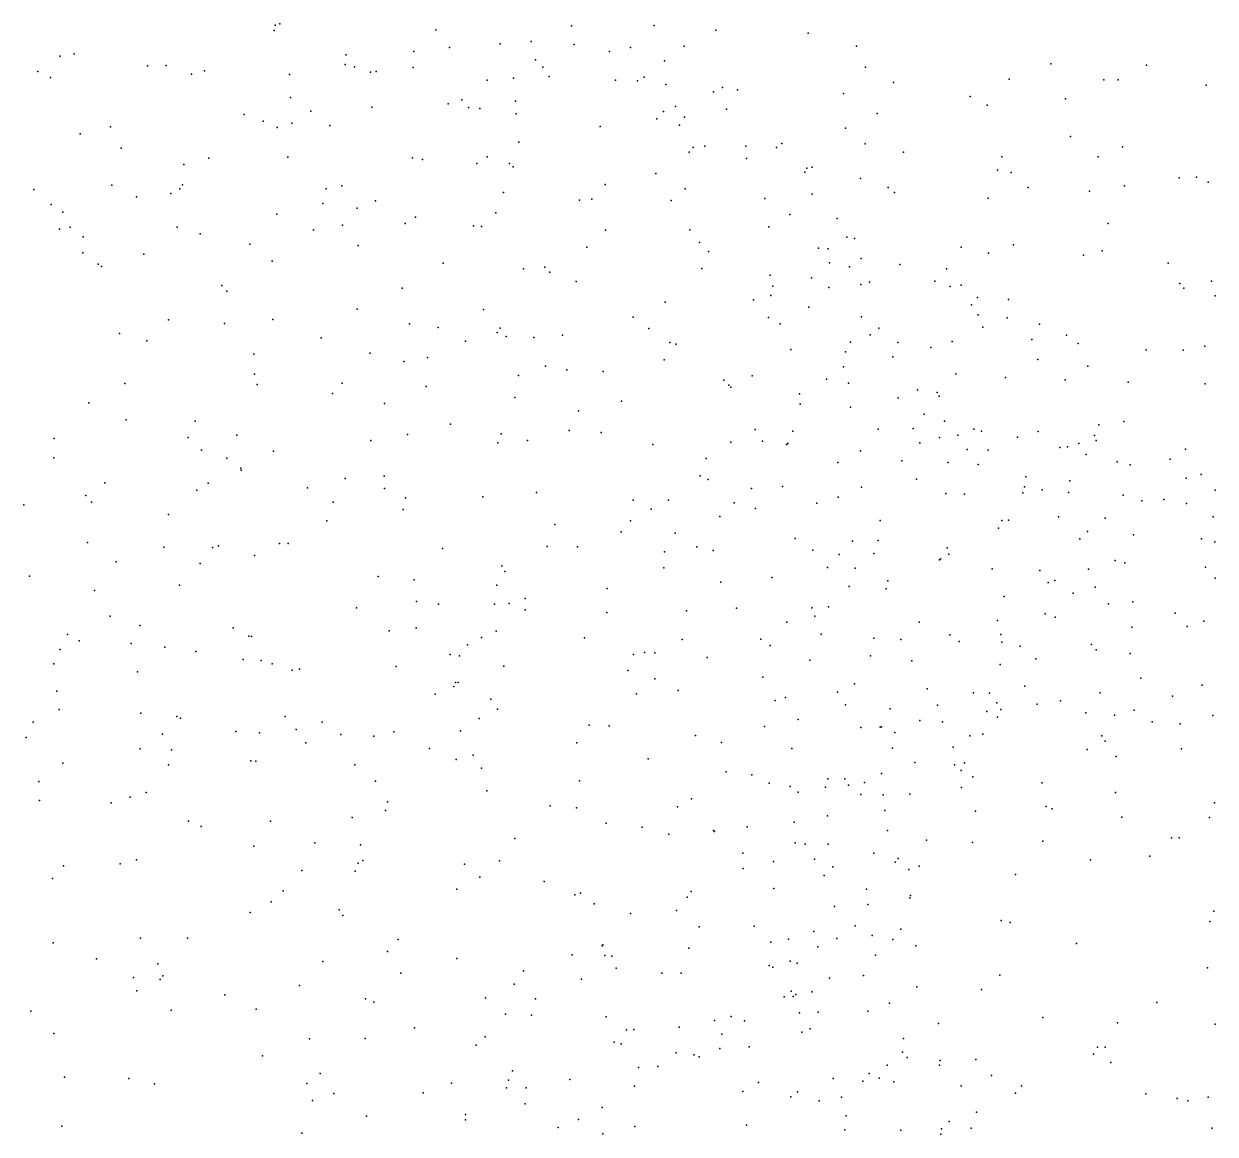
# Model space of a CAD drawing. Header units: metres. Extents: x -24.3 to 24.3, y -27.7 to 27.7.
# Drawn here: x 0.814 to 2.198, y -1.28 to 0.01 of the extents above; entities that cross this region are included whole.
import ezdxf

# ---------------------------------------------------------------- set-up
doc = ezdxf.new("R2010")
doc.units = ezdxf.units.M

msp = doc.modelspace()

# ---------------------------------------------------------------- linework, layer by layer
for p in [(1.1047, 0.0019, -8.7617), (1.1057, 0.0082, -9.9343), (1.1114, 0.0098, -14.8947), (1.2924, 0.0028, -9.1476), (1.45, 0.0075, -10.6398), (1.5461, 0.008, 17.6686), (1.6175, 0.0024, -14.7355), (1.367, -0.0134, -10.2873), (1.4033, -0.0108, -9.6568), (1.7249, -0.0011, -2.3531), (0.8723, -0.0251, -14.8277), (1.1882, -0.0263, -10.8452), (1.2669, -0.0222, 23.8359), (1.3084, -0.0178, 19.4512), (1.4532, -0.0141, -10.4754), (1.4941, -0.0225, -9.5558), (1.5187, -0.0178, 10.2904), (1.5808, -0.0161, 10.6944), (1.7812, -0.0161, -7.9293), (0.8556, -0.0279, -8.4573), (0.9575, -0.0389, 7.8348), (0.9792, -0.0387, -14.8778), (1.1872, -0.0376, -10.0348), (1.1979, -0.0402, 19.04), (1.266, -0.0408, -10.1323), (1.4082, -0.0319, 24.1408), (1.4166, -0.0405, 18.8885), (1.5579, -0.0331, 16.642), (1.7916, -0.0407, 17.5189), (2.0067, -0.0367, -15.8131), (2.1179, -0.0381, -20.9339), (0.83, -0.0454, -10.0208), (0.845, -0.0524, -10.9278), (1.0087, -0.0487, -9.9787), (1.0236, -0.0446, 17.8229), (1.1224, -0.0492, 13.2627), (1.2166, -0.0465, -14.8936), (1.2231, -0.0457, -8.843), (1.3825, -0.0532, -9.2085), (1.4242, -0.0515, -10.8265), (1.5344, -0.0523, 8.4908), (1.9584, -0.0544, -14.4829), (2.0851, -0.0553, 17.3033), (1.3522, -0.0558, -9.0761), (1.501, -0.0556, 19.4543), (1.5266, -0.0564, -10.7458), (1.5594, -0.0605, -10.5985), (1.6151, -0.069, -9.636), (1.6253, -0.0641, 19.4473), (1.6429, -0.067, 10.9494), (1.824, -0.0583, -14.6362), (2.0684, -0.0554, -9.7283), (2.1873, -0.0613, 17.1814), (1.1236, -0.0758, -10.1108), (1.3227, -0.0785, -14.8522), (1.3851, -0.0799, 12.9872), (1.7659, -0.071, -5.3468), (1.9131, -0.0747, 19.4744), (2.0236, -0.0774, -14.4024), (1.0697, -0.0954, -6.3717), (1.1471, -0.0917, -10.9169), (1.2182, -0.0871, 23.5057), (1.3068, -0.0831, -8.893), (1.3305, -0.0872, -21.8877), (1.3434, -0.0885, -10.9019), (1.3856, -0.0946, -10.223), (1.5569, -0.0919, 9.6208), (1.5707, -0.0862, 17.5848), (1.63, -0.0894, -10.6722), (1.8049, -0.0942, 12.0449), (1.9326, -0.0846, -9.76), (0.9144, -0.11, 19.3319), (1.0917, -0.1033, 19.3872), (1.125, -0.1056, -6.9017), (1.1693, -0.1081, -8.6934), (1.4833, -0.1094, -14.7737), (1.5493, -0.1007, -10.3758), (1.5753, -0.1078, -9.3889), (1.5813, -0.0987, 24.2801), (0.8792, -0.1181, 17.8487), (1.1083, -0.1107, 17.6861), (1.7683, -0.1115, 11.6473), (2.0294, -0.121, 24.7793), (0.9269, -0.1346, -14.8674), (1.389, -0.1277, 8.1201), (1.5912, -0.1339, 9.3311), (1.605, -0.1324, 8.875), (1.6523, -0.1322, -10.5343), (1.688, -0.1338, -9.5017), (1.6941, -0.1292, -10.7593), (1.7912, -0.1294, 16.2058), (2.0899, -0.1332, 19.7086), (1.0289, -0.1464, -10.9591), (1.1205, -0.145, -8.5815), (1.2654, -0.1457, -10.1582), (1.2768, -0.1477, -10.9641), (1.3521, -0.1447, 19.4341), (1.5868, -0.1394, -10.855), (1.6533, -0.1466, 12.7175), (1.8356, -0.1394, -14.5681), (1.9497, -0.1446, 17.3677), (2.0618, -0.1445, -14.3372), (0.9996, -0.1537, -8.4537), (1.34, -0.1524, 17.5511), (1.3779, -0.1525, 16.6882), (1.3821, -0.1564, -8.8851), (1.5478, -0.1641, -10.295), (1.7212, -0.1624, -10.6124), (1.7234, -0.158, 19.4666), (1.7297, -0.1568, -14.6782), (1.9449, -0.16, -8.0384), (1.9606, -0.1628, -14.4139), (0.916, -0.1775, -10.9667), (0.9982, -0.1771, -1.799), (1.1832, -0.1784, 16.8929), (1.489, -0.1769, 19.0656), (1.7857, -0.1698, -10.7646), (2.0921, -0.1785, 19.8854), (2.1559, -0.1691, -14.2848), (2.1758, -0.1681, -5.2373), (2.1896, -0.1742, 20.0536), (0.8255, -0.1825, -16.315), (0.9448, -0.1913, 19.4749), (0.9846, -0.1874, -10.1264), (0.9951, -0.1817, 17.6079), (1.1649, -0.1818, -10.9726), (1.3711, -0.1859, -14.8364), (1.5819, -0.1817, -9.2062), (1.6744, -0.193, -9.3251), (1.7295, -0.188, -10.8695), (1.8178, -0.1802, -9.6224), (1.825, -0.1861, 17.426), (1.9339, -0.1928, 15.8469), (1.9803, -0.1801, 19.5875), (2.0516, -0.1847, 15.6221), (0.8456, -0.2002, -8.3062), (1.161, -0.1989, 17.492), (1.2012, -0.2041, -2.0014), (1.2223, -0.1956, -8.6411), (1.4592, -0.1949, -11.0106), (1.4738, -0.194, 23.9734), (1.5659, -0.1952, -14.7446), (0.8591, -0.209, -10.128), (1.1079, -0.2113, -22.1432), (1.2688, -0.2147, -14.8906), (1.3623, -0.2097, -10.2327), (1.7035, -0.2118, 19.0494), (1.7586, -0.2162, -9.4189), (0.8553, -0.2287, 17.6506), (0.8677, -0.2262, 19.2851), (0.992, -0.2265, 17.0473), (1.0186, -0.234, -8.3916), (1.1505, -0.2294, 19.3822), (1.1841, -0.2242, 23.3212), (1.2567, -0.2219, -7.2226), (1.3363, -0.2247, -8.7391), (1.3453, -0.2254, 17.4525), (1.4896, -0.2299, -2.2677), (1.5876, -0.2294, 17.4575), (1.6793, -0.2258, -10.3615), (2.0732, -0.2221, -14.272), (0.8829, -0.2375, -14.8556), (1.0763, -0.2459, 19.3542), (1.2024, -0.2476, -8.5452), (1.5986, -0.2443, 10.1389), (1.7698, -0.2378, -14.5815), (1.7788, -0.2397, -10.5888), (1.9634, -0.247, 19.8315), (0.8826, -0.2562, 22.6555), (0.9531, -0.2576, -10.1911), (1.4679, -0.2497, 17.4418), (1.6091, -0.2545, -5.5853), (1.737, -0.2506, -11.0636), (1.748, -0.2514, -10.4826), (1.7866, -0.2627, 12.5455), (1.9024, -0.2495, 19.5297), (1.9343, -0.2565, -9.6538), (2.0448, -0.2588, 20.0602), (2.0662, -0.2539, -9.7655), (0.9004, -0.2695, 17.4996), (0.9042, -0.2722, 13.6774), (1.1025, -0.2657, -6.5697), (1.3008, -0.268, -16.1957), (1.3941, -0.2747, -11.0922), (1.4192, -0.2727, 23.7686), (1.6014, -0.2744, -8.9895), (1.7497, -0.2679, -7.8994), (1.7729, -0.2725, 24.3067), (1.8314, -0.2698, -10.6913), (1.8857, -0.2748, -9.5149), (2.1429, -0.2683, 20.2181), (1.4248, -0.2785, -14.8168), (1.4553, -0.2893, -10.31), (1.6808, -0.282, -9.1053), (1.7287, -0.2852, 17.3879), (1.796, -0.2903, -11.1477), (1.872, -0.2891, 12.1489), (2.1933, -0.2889, 24.7164), (1.0439, -0.294, -11.0156), (1.0498, -0.3008, 22.9943), (1.2533, -0.2972, -11.0801), (1.6839, -0.2948, -14.649), (1.7488, -0.2964, -10.3841), (1.7861, -0.2928, -9.2794), (1.8899, -0.2954, -14.4408), (1.9026, -0.2937, -10.8473), (2.1566, -0.2918, 19.0817), (2.1612, -0.2973, -2.8615), (1.5588, -0.3136, 19.3945), (1.6612, -0.3108, 9.5103), (1.6815, -0.3056, 10.8101), (1.9147, -0.3165, -2.665), (1.9215, -0.308, -11.078), (1.9574, -0.3105, -14.3385), (2.1974, -0.3062, -9.7511), (1.201, -0.3217, -10.3034), (1.3479, -0.3219, 13.4769), (1.5216, -0.331, 8.131), (1.6787, -0.3311, 9.2735), (1.7258, -0.3191, 11.0814), (1.787, -0.3303, -14.533), (1.9224, -0.328, 19.9695), (1.9561, -0.3316, -11.1879), (0.9821, -0.3341, -10.2745), (1.0469, -0.3383, 17.3461), (1.1031, -0.3337, 19.5868), (1.2618, -0.3387, 19.3733), (1.295, -0.343, -14.8877), (1.367, -0.3438, 7.7859), (1.5399, -0.3439, 16.1985), (1.6925, -0.3386, 8.5785), (1.8069, -0.3437, -11.337), (1.9276, -0.3425, -11.3871), (1.9935, -0.339, -14.2331), (0.9252, -0.35, 19.7554), (0.9566, -0.3585, 19.2741), (1.1594, -0.3549, 17.3016), (1.327, -0.3587, -2.1683), (1.3637, -0.3487, 17.325), (1.3742, -0.3534, -10.3515), (1.4064, -0.3543, 19.3785), (1.4395, -0.3516, -11.2012), (1.7968, -0.3515, -9.1999), (1.892, -0.3593, -10.6904), (1.9848, -0.3569, 19.2046), (2.0248, -0.3518, -11.0726), (1.216, -0.3726, 16.5554), (1.5643, -0.3602, -11.2649), (1.5713, -0.3622, 13.2403), (1.7047, -0.3686, -2.5085), (1.7682, -0.3713, 15.816), (1.7741, -0.3599, -21.5927), (1.8289, -0.3601, -10.4777), (1.8673, -0.3662, -10.5923), (2.0386, -0.3615, -11.3513), (2.1174, -0.3689, -5.3377), (2.1603, -0.3692, -14.1254), (2.1854, -0.3647, 14.9028), (1.081, -0.3737, -8.3445), (1.2553, -0.3822, -6.2157), (1.2829, -0.3778, -8.4694), (1.5575, -0.3804, 17.3404), (1.8234, -0.377, 19.641), (1.9916, -0.38, -9.5072), (1.082, -0.3971, -14.9018), (1.3885, -0.3986, 23.5898), (1.4197, -0.3878, 19.4369), (1.4447, -0.3919, -14.815), (1.4867, -0.394, -8.6981), (1.66, -0.3989, -10.3559), (1.7658, -0.3886, 19.5187), (1.8964, -0.3967, -9.3205), (1.9542, -0.401, 20.1701), (2.0496, -0.3879, 17.245), (0.9314, -0.4078, -14.8643), (1.0851, -0.4089, -10.3708), (1.1835, -0.4077, -10.3877), (1.2812, -0.4115, -11.1866), (1.627, -0.4041, -8.8613), (1.6329, -0.41, -7.7162), (1.6349, -0.4121, -14.6599), (1.7462, -0.403, -9.0501), (1.7717, -0.4077, 12.9729), (1.852, -0.4151, 17.3196), (2.0235, -0.4038, -11.619), (2.0967, -0.4063, -11.2469), (2.1861, -0.4081, -9.7643), (1.1724, -0.4196, -8.3718), (1.3842, -0.4241, -8.5347), (1.508, -0.4285, -11.3219), (1.7149, -0.42, -14.5757), (1.8296, -0.4247, -10.3463), (1.8747, -0.4183, -14.4148), (1.8769, -0.4225, -11.5271), (0.8895, -0.4304, -10.3438), (1.2328, -0.431, -14.9155), (1.4582, -0.4396, -5.8195), (1.7157, -0.432, -11.4203), (1.774, -0.4352, 19.3576), (0.9326, -0.4501, 17.2869), (1.0129, -0.4516, -16.3633), (1.3094, -0.455, 19.2928), (1.8598, -0.4435, -9.2008), (1.8831, -0.4517, -11.6271), (2.0626, -0.4561, -21.1994), (2.0915, -0.452, -11.5629), (1.0614, -0.4679, 17.2379), (1.2595, -0.4673, -10.4238), (1.3682, -0.4662, -11.2427), (1.4473, -0.4625, -10.4119), (1.4845, -0.465, 13.5785), (1.6632, -0.4615, 10.2855), (1.7069, -0.4632, -8.9092), (1.8061, -0.4611, 11.4312), (1.8469, -0.4603, 15.4641), (1.8987, -0.4681, -10.4655), (1.9172, -0.4608, 12.4476), (1.9261, -0.4632, -10.5686), (1.968, -0.4704, -14.1776), (1.9921, -0.4638, -9.4082), (2.0573, -0.4684, -9.5151), (0.849, -0.4718, 19.0808), (1.0048, -0.4707, 16.6366), (1.2168, -0.474, -6.9065), (1.3643, -0.4767, -6.0464), (1.3989, -0.474, 17.2367), (1.5446, -0.4786, -8.6707), (1.6352, -0.4761, -8.7868), (1.672, -0.4749, 10.5163), (1.6999, -0.4786, -11.5077), (1.7012, -0.4776, 9.8439), (1.8544, -0.4768, 12.7808), (1.8775, -0.4705, 20.0783), (2.0172, -0.4824, 19.3869), (2.0261, -0.4813, -11.8787), (2.0394, -0.4774, 20.3902), (2.0595, -0.474, -11.7257), (2.1632, -0.4841, 20.4751), (0.8488, -0.4943, -8.1806), (1.0202, -0.4854, 22.8412), (1.0497, -0.4945, -14.8709), (1.1038, -0.4864, -8.2921), (1.6064, -0.495, -11.4549), (1.7857, -0.486, 19.7493), (1.8337, -0.4978, -9.0906), (1.9094, -0.4846, -14.2972), (1.9339, -0.4852, -11.7909), (2.0476, -0.4903, -14.0548), (2.1455, -0.4958, -9.6114), (1.0658, -0.5064, -10.4492), (1.0662, -0.5086, -11.1627), (1.7592, -0.4998, 13.2515), (1.8874, -0.4995, 12.007), (1.9225, -0.502, 20.2284), (2.0838, -0.499, 24.4158), (2.0989, -0.5025, -11.9498), (0.9081, -0.5233, -11.0509), (1.0279, -0.5236, -8.2314), (1.1871, -0.5182, -11.2169), (1.2325, -0.5155, -6.4993), (1.5995, -0.5151, -14.663), (1.6087, -0.5194, 17.264), (1.8506, -0.5191, 11.7005), (1.9776, -0.5163, -11.9708), (2.0288, -0.5211, -12.0837), (2.1641, -0.5179, -8.1865), (2.1815, -0.5134, -12.0788), (0.8858, -0.5379, -10.3814), (1.0147, -0.5319, 14.0683), (1.1434, -0.5289, 19.8813), (1.2328, -0.5297, -8.3433), (1.4095, -0.5343, -2.304), (1.659, -0.5297, -10.4309), (1.695, -0.5276, -11.6391), (1.787, -0.5283, 11.2015), (1.8848, -0.5356, -11.8842), (1.9064, -0.5365, 15.0871), (1.9743, -0.5349, -2.8077), (1.9762, -0.5279, -9.3043), (1.9965, -0.5313, -10.6451), (2.0271, -0.5345, 17.2353), (2.0909, -0.5374, -10.8969), (2.1974, -0.5319, -3.0056), (0.8139, -0.5489, -14.7875), (0.8926, -0.5458, 22.5387), (1.1733, -0.5458, 7.6054), (1.2573, -0.5405, 13.9025), (1.3469, -0.5397, -14.854), (1.5218, -0.5433, -14.7337), (1.5628, -0.5435, 19.5819), (1.6391, -0.5465, -21.9687), (1.6638, -0.5532, -14.5845), (1.7348, -0.5468, -14.5135), (1.7596, -0.5399, -11.7335), (2.1125, -0.5441, -11.8229), (2.1379, -0.5425, -12.2496), (2.1643, -0.5471, -11.6693), (0.982, -0.5599, 17.1934), (1.1659, -0.5673, -14.8602), (1.2545, -0.5543, 16.2169), (1.5426, -0.5539, -10.4576), (1.6222, -0.5624, -5.742), (1.8086, -0.5671, -8.9637), (1.95, -0.5672, -9.2117), (1.9575, -0.5665, 14.8696), (2.0158, -0.5629, -12.2797), (2.0698, -0.5644, -10.7849), (2.1952, -0.5627, -11.9235), (1.4307, -0.5715, -14.8057), (1.5075, -0.58, 15.8849), (1.5184, -0.5675, -8.5608), (1.9458, -0.5759, -14.1369), (2.0493, -0.5796, -12.3988), (0.888, -0.5924, -26.9758), (1.1107, -0.5938, -10.4903), (1.1208, -0.5939, 17.1486), (1.5703, -0.5818, 19.3115), (1.7098, -0.5878, 19.5924), (1.7762, -0.5911, 9.3582), (1.8061, -0.5904, 8.8615), (2.0403, -0.5883, 20.4501), (2.1028, -0.5835, -9.4515), (2.1816, -0.5884, -13.9405), (2.1973, -0.5918, -11.0762), (0.9765, -0.5981, -27.672), (1.0332, -0.5985, 20.087), (1.0399, -0.5963, 19.0903), (1.0819, -0.6076, -1.9884), (1.3001, -0.5995, -10.4999), (1.4218, -0.5972, -10.493), (1.4568, -0.5976, -8.4802), (1.5582, -0.6035, -11.5528), (1.5956, -0.5976, -8.6177), (1.6146, -0.602, 13.78), (1.7302, -0.6015, 19.717), (1.7607, -0.6066, -11.8469), (1.801, -0.6052, -7.9046), (1.8864, -0.5989, 17.2409), (1.8881, -0.606, -10.4005), (0.9213, -0.6152, -28.3944), (1.0188, -0.6169, 16.3836), (1.3692, -0.6198, -7.2452), (1.5574, -0.6221, 17.2072), (1.7472, -0.6215, 8.4258), (1.7794, -0.6222, -8.8468), (1.8776, -0.6125, -14.2496), (1.8786, -0.6116, -12.1116), (2.0816, -0.6134, -13.9188), (2.0926, -0.6161, -5.464), (2.1864, -0.6214, 17.1543), (0.8204, -0.6315, -10.4171), (1.2254, -0.6321, -6.7519), (1.2673, -0.636, -14.8105), (1.3727, -0.6261, 7.7464), (1.6828, -0.6334, -14.5269), (1.9386, -0.623, -9.1252), (1.9938, -0.6249, 19.6042), (2.0505, -0.6237, -12.5211), (2.1976, -0.6338, 14.0745), (0.8959, -0.6484, 17.2022), (0.9948, -0.6421, -14.8003), (1.3631, -0.6422, -8.3747), (1.4915, -0.646, 23.4919), (1.6236, -0.6387, 15.3543), (1.7726, -0.6438, 10.9481), (1.8154, -0.6464, 9.086), (1.8174, -0.6372, 14.1079), (2.0036, -0.6391, -10.4763), (2.0114, -0.6367, 14.3523), (2.0583, -0.6445, -10.6005), (1.2698, -0.661, -11.2932), (1.3775, -0.6635, 14.2045), (1.3963, -0.6575, -16.238), (1.9527, -0.6552, -12.4743), (2.0327, -0.6514, -12.629), (2.0738, -0.6638, -21.4122), (2.1021, -0.6614, -9.3567), (1.2002, -0.6684, -22.4253), (1.2957, -0.6643, 17.1248), (1.3604, -0.6642, 19.1466), (1.3963, -0.6706, -14.7569), (1.4912, -0.6739, -10.5329), (1.5834, -0.6721, -11.6291), (1.6415, -0.6688, 19.3979), (1.7291, -0.6684, -2.6365), (1.7485, -0.6672, 14.8056), (2, -0.6753, -12.7302), (2.1512, -0.6747, -13.7796), (0.9142, -0.6781, 18.9528), (0.9486, -0.689, -10.5137), (1.0572, -0.6918, 19.0086), (1.2696, -0.6917, 15.9156), (1.7001, -0.6849, 14.3374), (1.7325, -0.6781, -14.4371), (1.8537, -0.6851, 20.2393), (1.9449, -0.6833, -12.5904), (2.0116, -0.6793, -9.1853), (2.1009, -0.691, 20.5411), (2.1651, -0.6901, -9.4501), (2.1845, -0.6841, -12.7598), (0.8647, -0.6993, -14.7484), (1.0752, -0.7014, -8.199), (1.0784, -0.7018, -14.7718), (1.2381, -0.6951, -8.2497), (1.3453, -0.703, 23.2324), (1.3624, -0.6954, -6.4066), (1.465, -0.7032, 14.4407), (1.5785, -0.7054, 19.2848), (1.6699, -0.7047, 17.1911), (1.7401, -0.6992, 23.8702), (1.8012, -0.7036, 20.1308), (1.8327, -0.7052, -8.8624), (1.8894, -0.6998, -12.3465), (1.9487, -0.6995, -13.9314), (0.8563, -0.7169, -10.9172), (0.8781, -0.7069, -8.1501), (0.9385, -0.7098, -11.0287), (0.9776, -0.714, -8.173), (1.0136, -0.7192, 14.5513), (1.3294, -0.7115, -8.3076), (1.6806, -0.712, 8.211), (1.9002, -0.7077, 12.8174), (1.9498, -0.7083, 13.0402), (1.9713, -0.7131, -13.6888), (2.0538, -0.711, 17.1854), (2.0594, -0.7172, -10.5048), (1.0685, -0.7284, -11.1366), (1.0895, -0.7295, -10.5467), (1.1025, -0.7333, 22.8642), (1.309, -0.7226, -10.5611), (1.3201, -0.7241, 15.4962), (1.522, -0.7228, 14.9712), (1.5346, -0.7205, 7.9808), (1.5466, -0.7208, -5.9027), (1.6076, -0.7261, -8.5457), (1.7268, -0.7294, -10.4962), (1.7973, -0.7242, 17.2125), (1.8454, -0.7301, -12.2376), (1.9893, -0.7275, -12.9232), (2.099, -0.7213, -12.8502), (0.8486, -0.7334, 14.7002), (0.9458, -0.7429, 20.4001), (1.1257, -0.7408, 17.1043), (1.1339, -0.7398, -27.1183), (1.2464, -0.7366, 19.0408), (1.3715, -0.736, -11.43), (1.5153, -0.7412, -8.4505), (1.9478, -0.7341, -13.7843), (1.3134, -0.7599, -14.7152), (1.3151, -0.7552, -6.9965), (1.3184, -0.755, 14.6592), (1.5469, -0.7508, 14.6811), (1.6722, -0.7491, 19.5898), (1.7787, -0.7567, 19.838), (1.9765, -0.7595, 12.4466), (2.1112, -0.7501, -9.2837), (2.1825, -0.7583, -12.9446), (0.8521, -0.7653, -25.9787), (1.2917, -0.7687, 15.2227), (1.3565, -0.7745, 17.1067), (1.5254, -0.7685, 17.1414), (1.574, -0.7643, -11.6874), (1.6985, -0.7726, -11.9035), (1.7589, -0.7662, -14.3024), (1.8631, -0.7624, -12.6546), (1.9168, -0.7673, -21.8981), (1.9355, -0.7674, 17.1775), (2.0639, -0.7673, -13.5594), (2.1481, -0.7712, -10.6247), (0.855, -0.7867, 22.3604), (1.3642, -0.7862, 19.0727), (1.6867, -0.7759, -8.6032), (1.7681, -0.7812, -8.7202), (1.8203, -0.7856, -12.5655), (1.875, -0.7815, -12.8094), (1.9322, -0.7887, -10.4651), (1.944, -0.7787, -13.097), (1.9486, -0.7864, -13.2311), (1.991, -0.7802, -13.3737), (2.0181, -0.7765, -5.6059), (2.1037, -0.7872, -13.3667), (0.8248, -0.8011, -10.5459), (0.9499, -0.7909, 16.0399), (0.9918, -0.7945, -11.0067), (0.9958, -0.7965, -14.7077), (1.1175, -0.7946, -26.7511), (1.1606, -0.8014, -14.7144), (1.3428, -0.7971, -11.3541), (1.7132, -0.7983, 19.889), (1.8546, -0.7993, -14.0114), (1.8808, -0.8007, 20.3485), (1.9448, -0.7956, -8.9932), (2.0473, -0.7902, -13.2519), (2.0807, -0.7931, 13.5291), (2.1244, -0.801, 17.136), (2.1949, -0.7935, -13.2497), (0.9751, -0.8151, -28.8203), (1.0602, -0.8122, 15.5453), (1.0875, -0.8135, 14.9192), (1.1304, -0.8099, 18.9681), (1.182, -0.8157, -11.2024), (1.2435, -0.8124, 20.2781), (1.3209, -0.8111, -8.262), (1.4706, -0.8048, -14.633), (1.4936, -0.8054, 19.1863), (1.6743, -0.8062, -14.3762), (1.7862, -0.8076, -10.5128), (1.8086, -0.8071, 9.4958), (1.8102, -0.8068, -14.1258), (1.8257, -0.8133, 8.8016), (1.9279, -0.8153, 12.0047), (2.1568, -0.8033, 20.6065), (0.8165, -0.8189, -10.7509), (1.1414, -0.8251, -10.6019), (1.2206, -0.8175, -28.4604), (1.4563, -0.8252, -11.5523), (1.5939, -0.8168, -8.4762), (1.6241, -0.8247, 19.3978), (1.9125, -0.8171, -13.6821), (2.0658, -0.8172, 19.8961), (2.0697, -0.8234, -8.1853), (0.9492, -0.8323, -10.9132), (0.9854, -0.8335, 18.9131), (1.2851, -0.8319, -27.6572), (1.3357, -0.8394, -14.6554), (1.539, -0.8439, -14.5072), (1.7061, -0.8319, -12.0101), (1.8228, -0.8315, -8.7858), (1.8931, -0.8304, -8.906), (2.0488, -0.8328, -10.4518), (2.0828, -0.8412, -9.2292), (2.1584, -0.8323, -9.3728), (0.8593, -0.8489, 15.8481), (0.9821, -0.8506, -10.6343), (1.0774, -0.8461, -2.0412), (1.0832, -0.8464, -11.0676), (1.1983, -0.8508, -8.2108), (1.3161, -0.8444, -6.7854), (1.3454, -0.8547, -10.6601), (1.8486, -0.8482, -12.915), (1.895, -0.8507, -8.0063), (1.9026, -0.8572, 11.7642), (1.9064, -0.8485, -13.5878), (0.8314, -0.87, 15.0828), (1.2223, -0.8698, 17.0977), (1.4592, -0.8692, -7.3135), (1.6297, -0.8588, -11.7935), (1.6593, -0.8625, 19.5287), (1.7476, -0.8669, -12.2201), (1.7675, -0.8672, 8.4886), (1.7904, -0.8711, 10.9146), (1.8102, -0.8607, 20.2071), (1.9161, -0.8646, -13.3469), (0.956, -0.8829, 17.1531), (1.3517, -0.881, -28.1793), (1.6795, -0.872, 19.6725), (1.7038, -0.876, 17.1489), (1.7132, -0.8824, -8.6004), (1.7451, -0.8766, 20.0497), (1.7717, -0.8745, -12.5611), (1.7861, -0.8852, 9.9777), (1.8121, -0.8855, 20.1329), (1.8429, -0.885, 17.1609), (1.9031, -0.8772, -13.19), (1.9965, -0.8718, -9.082), (2.0817, -0.8828, -15.9522), (0.8322, -0.8923, 18.7909), (0.9155, -0.8949, -14.6326), (0.9374, -0.8883, 15.274), (1.2362, -0.8937, -14.6358), (1.4253, -0.8984, -14.5764), (1.5894, -0.8901, -14.3952), (2.0012, -0.8993, 20.5279), (2.197, -0.895, 20.0805), (1.1952, -0.9119, 20.5115), (1.2338, -0.9039, -11.2024), (1.4557, -0.9008, -6.4636), (1.5732, -0.8995, -6.1136), (1.7473, -0.91, -12.3223), (1.8138, -0.9038, -13.9182), (1.9194, -0.9045, 20.4097), (2.0081, -0.9018, 12.8717), (2.089, -0.9114, 23.9841), (2.1909, -0.9119, -9.5145), (1.0052, -0.9161, -10.7964), (1.0198, -0.9222, -8.1464), (1.1003, -0.916, -14.6452), (1.4901, -0.9185, -8.3676), (1.532, -0.923, -11.6626), (1.6151, -0.927, -8.466), (1.6541, -0.9228, -14.2793), (1.7087, -0.9172, 19.8774), (1.8172, -0.9269, -12.9721), (1.3841, -0.9363, -11.3814), (1.5631, -0.9314, -7.5563), (1.6162, -0.9281, 8.0783), (1.8622, -0.9383, -13.5438), (1.9158, -0.9409, -8.9494), (1.9973, -0.9393, -10.5613), (2.147, -0.9357, -9.3391), (2.1557, -0.9354, 17.0851), (1.0809, -0.9452, -10.9683), (1.1517, -0.9415, -10.7079), (1.2048, -0.9435, -2.1952), (1.649, -0.9533, -11.839), (1.7096, -0.9412, -14.1592), (1.7215, -0.9429, -12.0936), (1.7482, -0.9428, -12.4216), (1.8012, -0.9534, 9.716), (0.8598, -0.9679, 21.0111), (0.9257, -0.9657, -8.1019), (0.9446, -0.9612, 18.8665), (1.2022, -0.9649, -8.2116), (1.2075, -0.9617, -11.1031), (1.3258, -0.966, -14.5578), (1.3664, -0.9623, 17.1233), (1.6847, -0.9631, -11.9514), (1.7321, -0.9602, -14.0507), (1.8258, -0.9637, 9.2392), (1.8293, -0.9595, -13.6977), (1.8538, -0.9683, -5.8337), (2.0528, -0.9611, -9.1705), (2.1219, -0.9568, 20.3273), (1.1368, -0.9735, -26.0992), (1.1988, -0.9742, 18.9557), (1.3436, -0.9813, -8.2625), (1.6494, -0.971, -10.729), (1.7433, -0.9791, 10.6656), (1.7536, -0.9694, -12.5859), (1.8419, -0.9725, -8.8242), (1.9657, -0.9781, 12.1635), (0.8472, -0.9827, -14.5501), (1.3167, -0.9951, -10.7651), (1.4183, -0.9864, 23.0575), (1.6851, -0.9943, -8.5632), (1.7927, -0.9952, -8.7408), (1.1011, -1.0097, -14.5795), (1.1152, -0.997, 17.1329), (1.4537, -1.0017, -14.4163), (1.4606, -0.9997, -10.7604), (1.5843, -1.0043, -14.2651), (1.5889, -0.9979, 17.1498), (1.843, -1.0054, -13.2346), (1.8439, -1.0026, -13.4137), (1.0768, -1.0223, -8.1678), (1.1802, -1.019, -10.817), (1.4764, -1.0122, -22.6812), (1.5187, -1.0234, 20.5339), (1.5718, -1.02, -8.4346), (1.7554, -1.0151, -12.7328), (1.7943, -1.013, 20.1727), (2.1962, -1.0206, -10.4384), (1.1843, -1.0257, -10.9914), (1.9492, -1.0314, 23.7588), (1.9594, -1.034, 17.0952), (2.1914, -1.0329, -5.805), (1.5984, -1.0388, 19.3977), (1.6621, -1.0383, -14.1864), (1.7316, -1.0444, -8.6382), (1.7795, -1.0379, 10.1858), (1.7994, -1.0488, -13.7457), (1.8325, -1.0417, 8.9544), (0.8479, -1.0575, -16.5645), (0.9496, -1.052, -1.9598), (1.0039, -1.0519, 22.1731), (1.2488, -1.0538, 22.5939), (1.4855, -1.0609, -27.772), (1.4862, -1.0599, 19.2097), (1.5864, -1.0636, -10.8184), (1.6816, -1.0567, 19.7239), (1.7022, -1.0531, -12.1046), (1.7361, -1.062, -10.7908), (1.7583, -1.0526, -13.8403), (1.8231, -1.0535, 17.1207), (1.85, -1.0611, -10.7284), (2.0367, -1.0581, -10.6231), (0.8985, -1.0759, 7.2818), (1.1611, -1.0791, -14.51), (1.2362, -1.0676, -10.9032), (1.3169, -1.0758, -11.0868), (1.4508, -1.0713, -11.4708), (1.4888, -1.0723, -14.3174), (1.4968, -1.0731, -11.5783), (1.7038, -1.0789, -14.009), (1.803, -1.0718, -12.9989), (0.9694, -1.082, -29.1622), (1.2516, -1.0926, -8.2309), (1.3941, -1.0902, -27.059), (1.5017, -1.0869, -8.3657), (1.5549, -1.0927, -7.3748), (1.5773, -1.0928, -11.7354), (1.6797, -1.0839, 20.7149), (1.6839, -1.0857, -11.9774), (1.712, -1.0812, 19.8672), (2.1888, -1.0867, -9.4692), (0.9414, -1.0976, 21.9251), (0.9723, -1.1001, 18.8419), (0.9753, -1.0957, 21.4901), (1.1341, -1.1069, 17.1773), (1.3834, -1.1054, 17.1456), (1.4618, -1.0996, -27.4444), (1.7496, -1.0985, 20.0192), (1.7891, -1.0955, -6.0193), (1.9473, -1.0952, -10.7076), (0.9451, -1.1134, -8.1153), (1.0475, -1.1178, -14.5119), (1.697, -1.1202, -12.1806), (1.7051, -1.1138, 23.1954), (1.7075, -1.1198, -12.2894), (1.7104, -1.1173, 8.3068), (1.7296, -1.1143, -12.5141), (1.851, -1.1087, -8.8452), (1.9263, -1.1117, -8.9722), (1.2107, -1.1224, 18.9435), (1.2203, -1.1265, 22.3228), (1.3501, -1.1215, -11.2408), (1.4082, -1.1224, -10.9013), (1.8193, -1.1275, 20.1984), (2.13, -1.1268, 20.5976), (0.8221, -1.137, 18.7453), (0.985, -1.1358, 17.2255), (1.0838, -1.1347, -8.1734), (1.3734, -1.1405, 19.0747), (1.4037, -1.1414, -8.2932), (1.4902, -1.1434, -28.8944), (1.6159, -1.1477, -8.5137), (1.6353, -1.1432, 22.9892), (1.6508, -1.1482, -11.857), (1.7149, -1.1389, 17.1389), (1.7363, -1.1382, -12.6961), (1.794, -1.1368, -10.8327), (1.9976, -1.1441, -9.0894), (1.2675, -1.1562, 17.1783), (1.514, -1.1585, 22.7366), (1.5224, -1.1581, 19.2995), (1.5752, -1.1554, -28.5533), (1.7175, -1.1613, -8.6368), (1.7272, -1.1572, -7.6927), (1.8763, -1.1512, 11.6279), (2.084, -1.1504, -10.6855), (2.1976, -1.1519, 21.0234), (0.8489, -1.1627, -22.9874), (1.1457, -1.1688, -2.1626), (1.2105, -1.1684, -14.4645), (1.3497, -1.1665, 21.1824), (1.4996, -1.1727, 7.8578), (1.5076, -1.1748, -11.5527), (1.6245, -1.1636, 19.5006), (1.8357, -1.1684, -13.0209), (1.0911, -1.1889, 7.4382), (1.3394, -1.1765, -14.428), (1.5717, -1.1852, 21.1655), (1.592, -1.1877, -14.1925), (1.5981, -1.1898, -11.7585), (1.6221, -1.1802, -10.9195), (1.6562, -1.1784, -14.0948), (1.8343, -1.1846, 9.1853), (2.0564, -1.1869, 23.5124), (2.0609, -1.1785, -2.9566), (2.0699, -1.1788, -6.0206), (1.5279, -1.2023, -16.2967), (1.5503, -1.2013, -11.64), (1.8167, -1.1996, 9.5388), (1.8398, -1.1907, 17.1037), (1.8775, -1.1994, -13.4165), (1.8783, -1.194, -13.168), (1.9196, -1.1928, -10.8174), (2.0766, -1.1966, 21.297), (0.8612, -1.2135, -8.0756), (0.936, -1.2152, -14.4945), (1.1579, -1.2093, 21.73), (1.3768, -1.217, 17.1929), (1.3813, -1.2063, -11.0252), (1.448, -1.2162, 19.192), (1.7541, -1.215, 19.8705), (1.7959, -1.2093, -13.7949), (1.8075, -1.2145, 8.7398), (1.9378, -1.2117, 12.0627), (0.9655, -1.2211, -8.1283), (1.1427, -1.221, 18.9103), (1.3106, -1.2205, 22.1043), (1.3744, -1.2259, 21.3947), (1.3974, -1.226, -11.1276), (1.5233, -1.224, -7.0773), (1.649, -1.2301, -6.4281), (1.667, -1.2197, 19.5992), (1.7126, -1.2305, -12.5562), (1.7885, -1.2183, -10.906), (1.8244, -1.2191, 11.3262), (1.9027, -1.2235, 11.8395), (1.9727, -1.2234, 12.2965), (1.1492, -1.2406, -8.1992), (1.1739, -1.2324, -16.4564), (1.2776, -1.2316, 7.6067), (1.396, -1.2444, -8.3352), (1.7047, -1.2363, -13.9944), (1.7378, -1.2411, -12.6996), (1.7635, -1.2368, -22.6954), (1.9657, -1.2322, 20.4036), (2.1172, -1.2328, -10.7346), (2.1536, -1.2384, 21.6497), (2.1659, -1.241, -9.3593), (2.1894, -1.2367, -10.6609), (1.2119, -1.2586, 17.2312), (1.3267, -1.2569, 21.8681), (1.4855, -1.2486, -11.0244), (1.7692, -1.2585, 10.2309), (1.9202, -1.2541, 21.6581), (0.8581, -1.2705, -1.8871), (1.327, -1.263, 19.042), (1.4344, -1.2721, -14.3529), (1.4583, -1.2627, -11.3267), (1.5235, -1.2707, 22.3558), (1.6533, -1.2691, -2.643), (1.8885, -1.2651, 20.2388), (1.9142, -1.2729, -13.2379), (2.1938, -1.2729, -9.4559), (1.1368, -1.2786, -25.6684), (1.4863, -1.2794, 21.6445), (1.7676, -1.2745, -13.8708), (1.8326, -1.275, -12.9079), (1.8789, -1.2797, -6.2222), (1.8796, -1.2736, -13.0796)]:
    msp.add_point(p)

doc.saveas('drawing.dxf')
